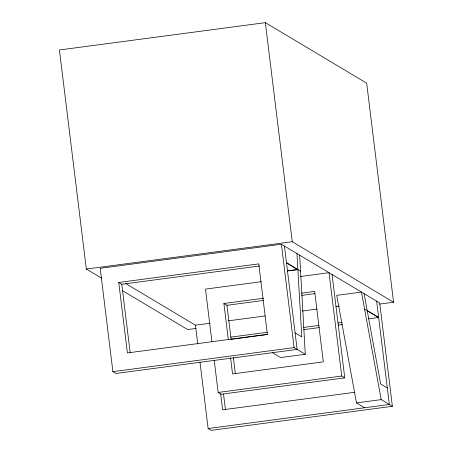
<?xml version="1.0" encoding="UTF-8"?>
<svg xmlns="http://www.w3.org/2000/svg" width="453" height="453" viewBox="0 0 453 453"><rect width="100%" height="100%" fill="white"/><g stroke="black" fill="none" stroke-linecap="round" stroke-linejoin="round"><path stroke-width="0.68" d="M379.563 304.093L393.572 302.236L366.67 83.165L265.345 22.65L59.428 49.977L86.33 269.048L101.495 278.108M86.33 269.048L292.247 241.721L393.572 302.236M199.994 362.207L208.137 428.532L211.177 430.35L392.383 406.301L379.693 302.966L281.409 244.263L100.204 268.318L112.893 371.647L115.923 373.459L297.128 349.41L284.439 246.075M118.743 282.462L258.754 263.878L267.406 334.354L127.395 352.938L118.743 282.462L121.772 284.269L259.637 265.973M261.319 281.692L205.481 289.105L211.908 341.471M300.413 276.506L329.031 272.706L341.715 376.041L344.756 377.853L332.066 274.524M228.352 339.744L223.901 303.482L263.703 298.199M301.409 293.193L314.676 291.432L323.323 361.873L232.548 373.918L230.583 357.881M223.901 303.482L226.942 305.294L263.25 300.475M301.653 295.379L314.92 293.618M125.679 283.533L195.447 325.203L210.118 323.255M228.284 320.843L265.316 315.928M302.344 311.013L317.015 309.065M335.877 306.562L339.371 306.098M196.058 328.448L187.655 329.563L122.735 290.792M230.781 337.117L267.174 332.287M303.567 327.457L318.963 325.413M337.859 322.904L342.055 322.349M368.385 318.855L378.663 317.491L364.58 309.093M231.024 339.303L267.429 334.473M303.833 329.637L319.235 327.593M338.136 325.084L342.338 324.529M112.893 371.647L294.099 347.598L305.288 354.28L299.643 255.152M305.288 354.28L280.577 357.559L272.417 352.689M214.224 360.322L218.165 392.44L341.715 376.041M344.756 377.853L221.206 394.252L218.165 392.44M354.909 392.27L222.638 409.823L220.668 393.776M381.2 399.62L361.46 292.072L336.749 295.356L356.488 402.904L381.2 399.62L392.383 406.301M208.137 428.532L389.342 404.484L376.658 301.149M287.587 270.905L297.887 269.575M287.259 270.849L297.576 269.631L286.489 262.774L300.554 271.171M367.23 310.679L378.663 317.491M295.101 332.893L301.789 336.885L296.953 253.55M387.315 387.966L380.645 383.985L364.121 293.663M356.488 402.904L364.637 407.762M265.345 22.65L292.247 241.721M281.409 244.263L294.099 347.598M226.942 305.294L231.138 339.467M233.363 357.604L235.334 373.646M223.539 394.195L225.424 409.546M195.447 325.203L197.763 344.054M121.772 284.269L130.17 352.655"/></g></svg>
